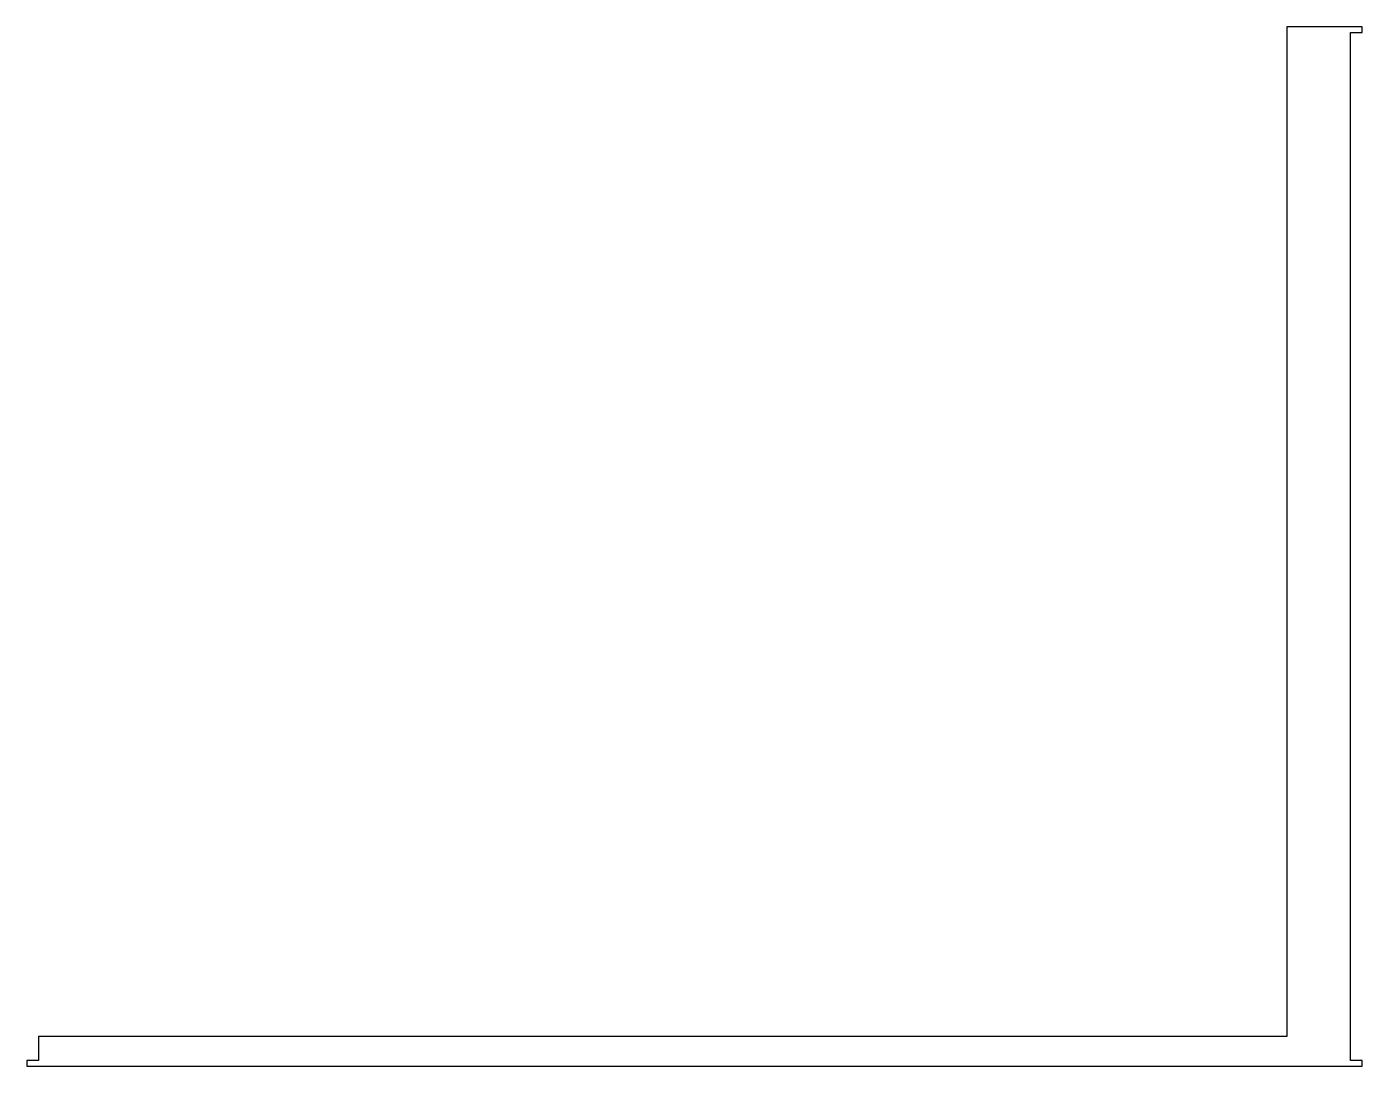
# Model space of a CAD drawing. Header units: millimetres. Extents: x 0 to 225, y 0 to 175.
import ezdxf

# ---------------------------------------------------------------- set-up
doc = ezdxf.new("R2010")
doc.units = ezdxf.units.MM
doc.layers.add('CUT_OUTER', color=7, linetype='Continuous')

msp = doc.modelspace()

# ---------------------------------------------------------------- linework, layer by layer
at = {"layer": 'CUT_OUTER'}
msp.add_lwpolyline([(0, 0), (224.70796, 0), (224.70796, 1), (222.70796, 1), (222.70796, 174), (224.70796, 174), (224.70796, 175), (212, 175), (212, 5), (2, 5), (2, 1), (0, 1)], close=True, dxfattribs=at)

doc.saveas('drawing.dxf')
